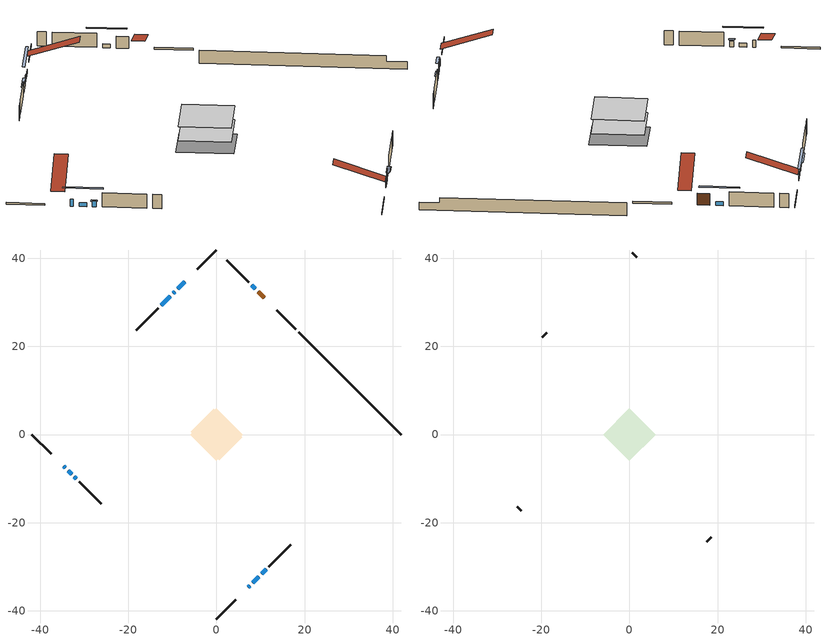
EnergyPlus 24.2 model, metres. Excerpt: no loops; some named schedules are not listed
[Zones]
conditioned space
 floor adiabatic (AdiabaticFloorConstruction): -5.94,0 0,5.94 5.94,0 0,-5.94 z0.55
 floor foundation (Slab1 construction): -5.79,0.66 -0.66,5.79 5.79,-0.66 0.66,-5.79 z-1.68
 wall outside (RimJoist1 construction): 0,-41.86 4.35,-37.51 / -41.86,0 -37.51,-4.35 / 0,41.86 -4.35,37.51 / 18.03,23.83 13.68,28.18 z0.55:0.85
 wall outside (AdiabaticWallConstruction 1): 10.84,31.02 9.43,32.43 z0.55:2.58
 wall outside (AdiabaticWallConstruction): -34.68,-7.18 -34.35,-7.51 / 7.18,-34.68 7.51,-34.35 / -9.46,32.4 -9.79,32.07 z0.55:1.77; -7.18,34.68 -8.8,33.06 / -33.69,-8.17 -32.88,-8.98 / 8.77,33.09 7.96,33.9 z0.55:1.21; -10.44,31.42 -12.53,29.33 z0.55:1.47; 8.17,-33.69 9.57,-32.29 z0.55:2.38; 10.23,-31.63 11.23,-30.63 z0.55:1.26; -32.23,-9.63 -31.81,-10.05 z0.55:1.52
 wall outside (Wall1 construction): 11.89,-29.97 16.88,-24.98 / -31.15,-10.71 -26.16,-15.7 / -13.18,28.68 -18.17,23.69 / 7.31,34.55 2.32,39.54 z0.55:2.99
 wall foundation (FoundationWall1 construction): 18.68,23.18,-1.68 18.68,23.18,0.55 39.54,2.32,0.55 39.54,2.32,-0.37 41.86,0,-0.37 41.86,0,-1.68
 window (WindowConstruction 4): -34.68,-7.18 -34.35,-7.51 z0.55:1.77
 window (WindowConstruction 8): -7.18,34.68 -8.8,33.06 z0.55:1.21
 window (WindowConstruction 9): -33.69,-8.17 -32.88,-8.98 z0.55:1.21
 window (WindowConstruction 5): 7.18,-34.68 7.51,-34.35 z0.55:1.77
 window (WindowConstruction 6): -9.46,32.4 -9.79,32.07 z0.55:1.77
 window (WindowConstruction): -10.44,31.42 -12.52,29.33 z0.55:1.46
 window (WindowConstruction 1): 8.17,-33.69 9.57,-32.29 z0.55:2.38
 window (WindowConstruction 2): 10.23,-31.63 11.23,-30.63 z0.55:1.26
 window (WindowConstruction 3): -32.23,-9.63 -31.81,-10.05 z0.55:1.52
 window (WindowConstruction 7): 8.77,33.09 7.96,33.9 z0.55:1.21
 door (Door): 10.84,31.02 9.43,32.43 z0.55:2.58
 ceiling adiabatic (AdiabaticFloorConstruction): 0,-5.94 5.94,0 0,5.94 -5.94,0 z0.55
attic - vented
 floor to conditioned space (Floor1 construction Reversed): -5.94,0 0,5.94 5.94,0 0,-5.94 z2.99
 wall outside (Wall2 construction): 17.54,-24.32 18.54,-23.32 / -25.51,-16.35 -24.5,-17.35 / -18.83,23.03 -19.83,22.03 / 1.66,40.2 0.66,41.2 z0.55:2.99
 roof outside (Roof1 construction): 6.53,-35.33,2.99 0.74,-29.55,5.71 -0.78,-31.07,5.71 5,-36.86,2.99; -35.33,-6.53,2.99 -29.55,-0.74,5.71 -31.07,0.78,5.71 -36.86,-5,2.99; -6.53,35.33,2.99 -0.74,29.55,5.71 0.78,31.07,5.71 -5,36.86,2.99; 11.5,30.36,2.99 5.72,24.58,5.71 7.24,23.05,5.71 13.02,28.84,2.99
shading: -10.67,31.19 -5.32,36.54 -5.61,36.83 -10.96,31.48 z3.85; -31.02,-10.84 -35.56,-6.3 -35.85,-6.59 -31.31,-11.13 z3.85; -12.67,29.19 -10.3,31.56 -10.59,31.85 -12.96,29.48 z1.67; 9.71,-32.15 8.03,-33.83 8.32,-34.12 10,-32.44 z2.58; 11.38,-30.48 10.08,-31.78 10.38,-32.07 11.67,-30.78 z1.46; -31.67,-10.19 -32.37,-9.49 -32.66,-9.78 -31.96,-10.48 z1.72; 6.1,35.76 10.64,31.22 10.93,31.51 6.39,36.05 z3.85
[Building]
Building 1: Terrain=Suburbs
[Site:Location]
Saint John AP_NB: Latitude {deg}=45.32; Longitude {deg}=-65.89; Time Zone {hr}=-4; Elevation {m}=109; Keep Site Location Information=Yes
[Site:GroundTemperature:Shallow]
1.82357, -0.0370019, -0.186003, 0.696932, 4.24142, 7.7694, 10.828, 12.7655, 12.9301, 11.3543, 8.37368, 4.95392
[Site:WaterMainsTemperature]
Calculation Method=Schedule; Temperature Schedule=mains temperature schedule
[Material] Roughness=Rough; Thermal Absorptance=0.9
Name | Thickness {m} | Conductivity {W/m-K} | Density {kg/m3} | Specific Heat {J/kg-K} | Solar Absorptance | Visible Absorptance
asphalt or fiberglass shingles | 0.00635 | 0.162714 | 1121.4 | 1465.45 | 0.4 | 0.4
ceiling loosefill ins | 0.169333 | 0.0480833 | 16.02 | 1046.75 | 0.7 | 0.7
ceiling stud and cavity | 0.1397 | 0.762834 | 65.682 | 1177.47 | 0.7 | 0.7
concrete 4.0 in. | 0.1016 | 1.803125 | 2242.8 | 837.4 | 0.7 | 0.7
concrete 8.0 in. | 0.2032 | 1.803125 | 2242.8 | 837.4 | 0.7 | 0.7
door material | 0.04445 | 0.053851 | 512.64 | 1214.23 | 0.7 | 0.7
exterior vertical ins | 0.0416097 | 0.029427 | 32.04 | 1214.23 | 0.7 | 0.7
floor covering | 0.0127 | 0.0433444 | 54.468 | 1339.84 | 0.6 | 0.6
floor rigid ins; wall rigid ins | 0.512978 | 0.029427 | 32.04 | 1214.23 | 0.7 | 0.7
floor stud and cavity | 0.1397 | 1.75129 | 37.0049 | 1207.88 | 0.7 | 0.7
furniture material conditioned space 1 | 0.1524 | 0.115458 | 640.8 | 1214.23 | 0.6 | 0.6
gypsum board | 0.0127 | 0.160291 | 801 | 837.4 | 0.6 | 0.6
gypsum board 1 | 0.0127 | 0.160291 | 801 | 837.4 | 0.7 | 0.7
osb sheathing 0.5 in. | 0.0127 | 0.115458 | 512.64 | 1214.23 | 0.7 | 0.7
osb sheathing 0.75 in. | 0.01905 | 0.115458 | 512.64 | 1214.23 | 0.7 | 0.7
osb sheathing 2.0 in. | 0.0508 | 0.115458 | 512.64 | 1214.23 | 0.7 | 0.7
rim joist rigid ins | 0.051816 | 0.029427 | 32.04 | 1214.23 | 0.7 | 0.7
rim joist stud and cavity | 0.0508 | 0.0349451 | 125.044 | 1163.47 | 0.6 | 0.6
wall stud and cavity | 0.1397 | 0.0815399 | 139.0536 | 1170.24 | 0.7 | 0.7
wall stud and cavity 1 | 0.0889 | 6.1454 | 50.32683 | 1063.81 | 0.6 | 0.6
wall stud and cavity 2 | 0.0889 | 0.380278 | 52.3479 | 1209.89 | 0.7 | 0.7
wall stud and cavity 3 | 0.0889 | 0.391764 | 83.0341 | 1211.67 | 0.7 | 0.7
wood siding | 0.0254 | 0.102417 | 544.68 | 1172.36 | 0.4 | 0.4
wood siding 1 | 0.00254 | 0.102417 | 544.68 | 1172.36 | 0.4 | 0.4
wood siding 2; wood siding 3; wood siding 4 | 0.0254 | 0.102417 | 544.68 | 1172.36 | 0.7 | 0.7
[WindowMaterial:SimpleGlazingSystem]
Name | U-Factor {W/m2-K} | Solar Heat Gain Coefficient
WindowMaterial | 2.36602 | 0.52
WindowMaterial 1 | 2.12187 | 0.61
WindowMaterial 2 | 2.34729 | 0.52
WindowMaterial 3 | 2.56532 | 0.43
WindowMaterial 4 | 2.316624 | 0.57
WindowMaterial 5 | 1.85784 | 0.53
WindowMaterial 6 | 2.126411 | 0.42
[Construction]
AdiabaticFloorConstruction: floor stud and cavity, floor rigid ins, osb sheathing 0.75 in., floor covering
AdiabaticWallConstruction: wood siding 3, wall rigid ins, wall stud and cavity 2, gypsum board
AdiabaticWallConstruction 1: wood siding 4, wall rigid ins, wall stud and cavity 2, gypsum board
Door: door material
Floor1 construction Reversed: gypsum board, ceiling stud and cavity, ceiling loosefill ins
FoundationWall1 construction: concrete 8.0 in., gypsum board 1
furniture construction conditioned space 1: furniture material conditioned space 1
PartitionWallConstruction: gypsum board, wall stud and cavity 3, gypsum board
RimJoist1 construction: wood siding 2, rim joist rigid ins, osb sheathing 2.0 in., rim joist stud and cavity
Roof1 construction: asphalt or fiberglass shingles
Slab1 construction: concrete 4.0 in.
Wall1 construction: wood siding, osb sheathing 0.5 in., wall stud and cavity, gypsum board
Wall2 construction: wood siding 1, wall stud and cavity 1
WindowConstruction: WindowMaterial
WindowConstruction 1: WindowMaterial 1
WindowConstruction 2: WindowMaterial 2
WindowConstruction 3: WindowMaterial 3
WindowConstruction 4; WindowConstruction 5; WindowConstruction 6: WindowMaterial 4
WindowConstruction 7: WindowMaterial 5
WindowConstruction 8; WindowConstruction 9: WindowMaterial 6
[Zone] Multiplier=1; Part of Total Floor Area=Yes
Name | Volume {m3}
attic - vented | 31.2051
conditioned space | 334.6
[Space]
Name | Zone | Volume {m3}
attic - vented 1 | attic - vented | 31.2051
conditioned space 1 | conditioned space | 334.6
[ZoneInfiltration:EffectiveLeakageArea]
infil attic - vented 1: Zone or Space=attic - vented 1; Schedule=Always On Discrete; Effective Air Leakage Area {cm2}=2488.59; Stack Coefficient=0.00035914; Wind Coefficient=1.28042e-05
[ZoneMixing]
whole house fan mix: Zone or Space=attic - vented; Schedule=Always On Continuous; Design Flow Rate Calculation Method=Flow/Zone; Design Flow Rate {m3/s}=0; Source Zone or Space=conditioned space
[SurfaceProperty:ExposedFoundationPerimeter]
Slab1: Exposed Perimeter Calculation Method=TotalExposedPerimeter; Total Exposed Perimeter {m}=32.777
[InternalMass] Zone or ZoneList=conditioned space; Space or SpaceList=conditioned space 1
Name | Construction | Surface Area {m2}
furniture mass conditioned space 1 | furniture construction conditioned space 1 | 54.7203
partition wall mass | PartitionWallConstruction | 136.801
[Lights]
interior lighting: Zone or ZoneList or Space or SpaceList=conditioned space 1; Schedule=interior lighting schedule; Design Level Calculation Method=LightingLevel; Lighting Level {W}=343.2; Return Air Fraction=0; Fraction Radiant=0.6; Fraction Visible=0.2; Fraction Replaceable=1
[People]
occupants: Zone or ZoneList or Space or SpaceList=conditioned space 1; Number of People Schedule=occupants schedule; Number of People Calculation Method=People; Number of People=3; Fraction Radiant=0.314171; Sensible Heat Fraction=0.56303; Activity Level Schedule=occupants activity schedule; Carbon Dioxide Generation Rate {m3/s-W}=0; Enable ASHRAE 55 Comfort Warnings=No; Mean Radiant Temperature Calculation Type=EnclosureAveraged
[ElectricEquipment] Zone or ZoneList or Space or SpaceList=conditioned space 1; Design Level Calculation Method=EquipmentLevel
Name | Schedule | Design Level {W} | Fraction Latent | Fraction Radiant | Fraction Lost
clothes dryer | clothes dryer schedule | 140.772 | 0.015 | 0.081 | 0.85
clothes washer | clothes washer schedule | 32.1985 | 0.03 | 0.162 | 0.7
cooking range | cooking range schedule | 215.147 | 0.08 | 0.432 | 0.2
dishwasher | dishwasher schedule | 66.8632 | 0.3 | 0.18 | 0.4
fridge | fridge schedule | 72.9452 | 0 | 0.6 | 0
mech vent bath fan 0 | mech vent bath fan 0 schedule | 50.2 | 0 | 0 | 1
mech vent house fan | mech vent house fan schedule | 0 | 0 | 0 | 1
mech vent house fan cfis | mech vent house fan cfis schedule | 0 | 0 | 0 | 0
mech vent range fan 0 | mech vent range fan 0 schedule | 57 | 0 | 0 | 1
misc plug loads | misc plug loads schedule | 494.7 | 0.045 | 0.513 | 0.1
whole house fan | Always On Discrete | 0 | 0 | 0 | 1
[OtherEquipment] Zone or ZoneList or Space or SpaceList=conditioned space 1; Design Level Calculation Method=EquipmentLevel
Name | Fuel Type | Schedule | Design Level {W} | Fraction Latent | Fraction Radiant | Fraction Lost
clothes dryer 1 | Electricity | clothes dryer schedule | 0 | 0.015 | 0.081 | 0.85
cooking range 1 | Electricity | cooking range schedule | 0 | 0.08 | 0.432 | 0.2
general water use latent | None | general water use schedule | 62.594 | 1 | 0 | 0
general water use sensible | None | general water use schedule | -61.6891 | 0 | 0.6 | 0
mech vent house fan latent load | None | Always On Discrete | 0 | 1 | 0 | 0
mech vent house fan sensible load | None | Always On Discrete | 0 | 0 | 0 | 0
water heater energy adjustment1 | Electricity | Always On Discrete | 0.01 | 0 | 0 | 1
[ZoneInfiltration:DesignFlowRate] Zone or ZoneList or Space or SpaceList=conditioned space 1; Schedule=Always On Discrete; Design Flow Rate Calculation Method=Flow/Zone; Design Flow Rate {m3/s}=0
infil flow; natural vent flow; whole house fan flow
[ZoneControl:Thermostat]
conditioned space Thermostat: Zone or ZoneList=conditioned space; Control Type Schedule=conditioned space Thermostat Schedule; Control 1=conditioned space temperature setpoint; Temperature Difference Between Cutout And Setpoint {deltaC}=0
[ZoneHVAC:Baseboard:Convective:Electric]
electric baseboard: Availability Schedule=Always On Discrete; Heating Design Capacity {W}=5896.59; Efficiency=1
[Zone equipment]
conditioned space: electric baseboard
[Foundation:Kiva]
Foundation Kiva 1: Initial Indoor Air Temperature {C}=18; Wall Height Above Grade {m}=0.550012; Wall Depth Below Slab {m}=0.2032; Custom Block Material Name 1=exterior vertical ins; Custom Block Depth 1 {m}=2.23001; Custom Block X Position 1 {m}=0.2159; Custom Block Z Position 1 {m}=0
[Foundation:Kiva:Settings]
Soil Conductivity {W/m-K}=0.849921; Soil Density {kg/m3}=1842.3; Soil Specific Heat {J/kg-K}=418.7; Ground Solar Absorptivity=0.9; Ground Thermal Absorptivity=0.9; Ground Surface Roughness {m}=0.03; Far-Field Width {m}=40; Deep-Ground Boundary Condition=ZeroFlux; Deep-Ground Depth {m}=40; Minimum Cell Dimension {m}=0.2; Maximum Cell Growth Coefficient=3; Simulation Timestep=Timestep
[Exterior:Lights]
exterior lighting: Schedule=exterior lighting schedule; Design Level {W}=75.6
[EnergyManagementSystem:GlobalVariable]
infil_program_Qfan
infil_program_Qinf
natural_vent_program_Qnv
natural_vent_program_Qwhf
[EnergyManagementSystem:Sensor]
Name | Output:Variable or Output:Meter Index Key | Output:Variable or Output:Meter
airflow_gain | infil flow | Infiltration Sensible Heat Gain Energy
airflow_gain_1 | natural vent flow | Infiltration Sensible Heat Gain Energy
airflow_gain_2 | whole house fan flow | Infiltration Sensible Heat Gain Energy
airflow_loss | infil flow | Infiltration Sensible Heat Loss Energy
airflow_loss_1 | natural vent flow | Infiltration Sensible Heat Loss Energy
airflow_loss_2 | whole house fan flow | Infiltration Sensible Heat Loss Energy
clg_load_cond |  | Cooling:EnergyTransfer:Zone:CONDITIONED SPACE
clg_sp_s; clg_sp_s_1 | cooling setpoint | Schedule Value
clothes_dryer_exhaust_0_sch_s | clothes dryer exhaust 0 schedule | Schedule Value
conditioned_space_clg_unmet_s | conditioned space | Zone Cooling Setpoint Not Met Time
conditioned_space_htg_unmet_s | conditioned space | Zone Heating Setpoint Not Met Time
cool_season | cooling season schedule | Schedule Value
fridge_tin_s | conditioned space | Zone Mean Air Temperature
htg_load_cond |  | Heating:EnergyTransfer:Zone:CONDITIONED SPACE
htg_sp_s; htg_sp_s_1 | heating setpoint | Schedule Value
ig_ee_conv | clothes dryer | Electric Equipment Convective Heating Energy
ig_ee_conv_2 | cooking range | Electric Equipment Convective Heating Energy
ig_ee_conv_4 | fridge | Electric Equipment Convective Heating Energy
ig_ee_conv_5 | misc plug loads | Electric Equipment Convective Heating Energy
ig_ee_conv_6 | whole house fan | Electric Equipment Convective Heating Energy
ig_ee_rad | clothes dryer | Electric Equipment Radiant Heating Energy
ig_ee_rad_2 | cooking range | Electric Equipment Radiant Heating Energy
ig_ee_rad_4 | fridge | Electric Equipment Radiant Heating Energy
ig_ee_rad_5 | misc plug loads | Electric Equipment Radiant Heating Energy
ig_ee_rad_6 | whole house fan | Electric Equipment Radiant Heating Energy
ig_lgt_conv | interior lighting | Lights Convective Heating Energy
ig_lgt_rad | interior lighting | Lights Radiant Heating Energy
ig_lgt_vis | interior lighting | Lights Visible Radiation Heating Energy
ig_oe_conv | clothes dryer 1 | Other Equipment Convective Heating Energy
ig_oe_conv_1 | cooking range 1 | Other Equipment Convective Heating Energy
ig_oe_conv_2 | general water use latent | Other Equipment Convective Heating Energy
ig_oe_conv_3 | general water use sensible | Other Equipment Convective Heating Energy
ig_oe_conv_4 | water heater energy adjustment1 | Other Equipment Convective Heating Energy
ig_oe_rad | clothes dryer 1 | Other Equipment Radiant Heating Energy
ig_oe_rad_1 | cooking range 1 | Other Equipment Radiant Heating Energy
ig_oe_rad_2 | general water use latent | Other Equipment Radiant Heating Energy
ig_oe_rad_3 | general water use sensible | Other Equipment Radiant Heating Energy
ig_oe_rad_4 | water heater energy adjustment1 | Other Equipment Radiant Heating Energy
ig_ppl_conv | occupants | People Convective Heating Energy
ig_ppl_rad | occupants | People Radiant Heating Energy
im_conv | furniture mass conditioned space 1 | Surface Inside Face Convection Heat Gain Energy
im_conv_1 | partition wall mass | Surface Inside Face Convection Heat Gain Energy
im_ig | furniture mass conditioned space 1 | Surface Inside Face Internal Gains Radiation Heat Gain Energy
im_ig_1 | partition wall mass | Surface Inside Face Internal Gains Radiation Heat Gain Energy
im_lgt | furniture mass conditioned space 1 | Surface Inside Face Lights Radiation Heat Gain Energy
im_lgt_1 | partition wall mass | Surface Inside Face Lights Radiation Heat Gain Energy
im_sol | furniture mass conditioned space 1 | Surface Inside Face Solar Radiation Heat Gain Energy
im_sol_1 | partition wall mass | Surface Inside Face Solar Radiation Heat Gain Energy
im_surf | furniture mass conditioned space 1 | Surface Inside Face Net Surface Thermal Radiation Heat Gain Energy
im_surf_1 | partition wall mass | Surface Inside Face Net Surface Thermal Radiation Heat Gain Energy
mech_vent_bath_fan_0_sch_s | mech vent bath fan 0 schedule | Schedule Value
mech_vent_range_fan_0_sch_s | mech vent range fan 0 schedule | Schedule Value
mv_conv | mech vent bath fan 0 | Electric Equipment Convective Heating Energy
mv_conv_1 | mech vent house fan | Electric Equipment Convective Heating Energy
mv_conv_2 | mech vent house fan cfis | Electric Equipment Convective Heating Energy
mv_conv_3 | mech vent range fan 0 | Electric Equipment Convective Heating Energy
mv_conv_4 | mech vent house fan latent load | Other Equipment Convective Heating Energy
mv_conv_5 | mech vent house fan sensible load | Other Equipment Convective Heating Energy
mv_rad | mech vent bath fan 0 | Electric Equipment Radiant Heating Energy
mv_rad_1 | mech vent house fan | Electric Equipment Radiant Heating Energy
mv_rad_2 | mech vent house fan cfis | Electric Equipment Radiant Heating Energy
mv_rad_3 | mech vent range fan 0 | Electric Equipment Radiant Heating Energy
mv_rad_4 | mech vent house fan latent load | Other Equipment Radiant Heating Energy
mv_rad_5 | mech vent house fan sensible load | Other Equipment Radiant Heating Energy
natural_vent_s | natural vent schedule | Schedule Value
out_pb_s |  | Site Outdoor Air Barometric Pressure
out_wt_s |  | Site Outdoor Air Humidity Ratio
site_vw_s |  | Site Wind Speed
ss_back_out | Window1 | Surface Window Shortwave from Zone Back Out Window Heat Transfer Rate
ss_back_out_1 | Window10 | Surface Window Shortwave from Zone Back Out Window Heat Transfer Rate
ss_back_out_2 | Window12 | Surface Window Shortwave from Zone Back Out Window Heat Transfer Rate
ss_back_out_3 | Window2 | Surface Window Shortwave from Zone Back Out Window Heat Transfer Rate
ss_back_out_4 | Window3 | Surface Window Shortwave from Zone Back Out Window Heat Transfer Rate
ss_back_out_5 | Window4 | Surface Window Shortwave from Zone Back Out Window Heat Transfer Rate
ss_back_out_6 | Window6 | Surface Window Shortwave from Zone Back Out Window Heat Transfer Rate
ss_back_out_7 | Window7 | Surface Window Shortwave from Zone Back Out Window Heat Transfer Rate
ss_back_out_8 | Window8 | Surface Window Shortwave from Zone Back Out Window Heat Transfer Rate
ss_back_out_9 | Window9 | Surface Window Shortwave from Zone Back Out Window Heat Transfer Rate
ss_conv | Door1 | Surface Inside Face Convection Heat Gain Energy
ss_conv_1 | Window1 | Surface Inside Face Convection Heat Gain Energy
ss_conv_10 | Window9 | Surface Inside Face Convection Heat Gain Energy
ss_conv_2 | Window10 | Surface Inside Face Convection Heat Gain Energy
ss_conv_3 | Window12 | Surface Inside Face Convection Heat Gain Energy
ss_conv_4 | Window2 | Surface Inside Face Convection Heat Gain Energy
ss_conv_5 | Window3 | Surface Inside Face Convection Heat Gain Energy
ss_conv_6 | Window4 | Surface Inside Face Convection Heat Gain Energy
ss_conv_7 | Window6 | Surface Inside Face Convection Heat Gain Energy
ss_conv_8 | Window7 | Surface Inside Face Convection Heat Gain Energy
ss_conv_9 | Window8 | Surface Inside Face Convection Heat Gain Energy
ss_ig | Door1 | Surface Inside Face Internal Gains Radiation Heat Gain Energy
ss_ig_1 | Window1 | Surface Inside Face Internal Gains Radiation Heat Gain Energy
ss_ig_10 | Window9 | Surface Inside Face Internal Gains Radiation Heat Gain Energy
ss_ig_2 | Window10 | Surface Inside Face Internal Gains Radiation Heat Gain Energy
ss_ig_3 | Window12 | Surface Inside Face Internal Gains Radiation Heat Gain Energy
ss_ig_4 | Window2 | Surface Inside Face Internal Gains Radiation Heat Gain Energy
ss_ig_5 | Window3 | Surface Inside Face Internal Gains Radiation Heat Gain Energy
ss_ig_6 | Window4 | Surface Inside Face Internal Gains Radiation Heat Gain Energy
ss_ig_7 | Window6 | Surface Inside Face Internal Gains Radiation Heat Gain Energy
ss_ig_8 | Window7 | Surface Inside Face Internal Gains Radiation Heat Gain Energy
ss_ig_9 | Window8 | Surface Inside Face Internal Gains Radiation Heat Gain Energy
ss_lgt | Door1 | Surface Inside Face Lights Radiation Heat Gain Energy
ss_sol | Door1 | Surface Inside Face Solar Radiation Heat Gain Energy
ss_surf | Door1 | Surface Inside Face Net Surface Thermal Radiation Heat Gain Energy
ss_surf_1 | Window1 | Surface Inside Face Net Surface Thermal Radiation Heat Gain Energy
ss_surf_10 | Window9 | Surface Inside Face Net Surface Thermal Radiation Heat Gain Energy
ss_surf_2 | Window10 | Surface Inside Face Net Surface Thermal Radiation Heat Gain Energy
ss_surf_3 | Window12 | Surface Inside Face Net Surface Thermal Radiation Heat Gain Energy
ss_surf_4 | Window2 | Surface Inside Face Net Surface Thermal Radiation Heat Gain Energy
ss_surf_5 | Window3 | Surface Inside Face Net Surface Thermal Radiation Heat Gain Energy
ss_surf_6 | Window4 | Surface Inside Face Net Surface Thermal Radiation Heat Gain Energy
ss_surf_7 | Window6 | Surface Inside Face Net Surface Thermal Radiation Heat Gain Energy
ss_surf_8 | Window7 | Surface Inside Face Net Surface Thermal Radiation Heat Gain Energy
ss_surf_9 | Window8 | Surface Inside Face Net Surface Thermal Radiation Heat Gain Energy
ss_trans_in | Window1 | Surface Window Transmitted Solar Radiation Rate
ss_trans_in_1 | Window10 | Surface Window Transmitted Solar Radiation Rate
ss_trans_in_2 | Window12 | Surface Window Transmitted Solar Radiation Rate
ss_trans_in_3 | Window2 | Surface Window Transmitted Solar Radiation Rate
ss_trans_in_4 | Window3 | Surface Window Transmitted Solar Radiation Rate
ss_trans_in_5 | Window4 | Surface Window Transmitted Solar Radiation Rate
ss_trans_in_6 | Window6 | Surface Window Transmitted Solar Radiation Rate
ss_trans_in_7 | Window7 | Surface Window Transmitted Solar Radiation Rate
ss_trans_in_8 | Window8 | Surface Window Transmitted Solar Radiation Rate
ss_trans_in_9 | Window9 | Surface Window Transmitted Solar Radiation Rate
ss_trans_out | Window1 | Surface Inside Face Initial Transmitted Diffuse Transmitted Out Window Solar Radiation Rate
ss_trans_out_1 | Window10 | Surface Inside Face Initial Transmitted Diffuse Transmitted Out Window Solar Radiation Rate
ss_trans_out_2 | Window12 | Surface Inside Face Initial Transmitted Diffuse Transmitted Out Window Solar Radiation Rate
ss_trans_out_3 | Window2 | Surface Inside Face Initial Transmitted Diffuse Transmitted Out Window Solar Radiation Rate
ss_trans_out_4 | Window3 | Surface Inside Face Initial Transmitted Diffuse Transmitted Out Window Solar Radiation Rate
ss_trans_out_5 | Window4 | Surface Inside Face Initial Transmitted Diffuse Transmitted Out Window Solar Radiation Rate
ss_trans_out_6 | Window6 | Surface Inside Face Initial Transmitted Diffuse Transmitted Out Window Solar Radiation Rate
ss_trans_out_7 | Window7 | Surface Inside Face Initial Transmitted Diffuse Transmitted Out Window Solar Radiation Rate
ss_trans_out_8 | Window8 | Surface Inside Face Initial Transmitted Diffuse Transmitted Out Window Solar Radiation Rate
ss_trans_out_9 | Window9 | Surface Inside Face Initial Transmitted Diffuse Transmitted Out Window Solar Radiation Rate
s_conv | Floor1 | Surface Inside Face Convection Heat Gain Energy
s_conv_1 | FoundationWall1 | Surface Inside Face Convection Heat Gain Energy
s_conv_10 | Wall1:225 | Surface Inside Face Convection Heat Gain Energy
s_conv_11 | Wall1:315 | Surface Inside Face Convection Heat Gain Energy
s_conv_12 | Wall1:45 | Surface Inside Face Convection Heat Gain Energy
s_conv_2 | inferred conditioned ceiling | Surface Inside Face Convection Heat Gain Energy
s_conv_3 | inferred conditioned floor | Surface Inside Face Convection Heat Gain Energy
s_conv_4 | RimJoist1:135 | Surface Inside Face Convection Heat Gain Energy
s_conv_5 | RimJoist1:225 | Surface Inside Face Convection Heat Gain Energy
s_conv_6 | RimJoist1:315 | Surface Inside Face Convection Heat Gain Energy
s_conv_7 | RimJoist1:45 | Surface Inside Face Convection Heat Gain Energy
s_conv_8 | Slab1 | Surface Inside Face Convection Heat Gain Energy
s_conv_9 | Wall1:135 | Surface Inside Face Convection Heat Gain Energy
s_ig | Floor1 | Surface Inside Face Internal Gains Radiation Heat Gain Energy
s_ig_1 | FoundationWall1 | Surface Inside Face Internal Gains Radiation Heat Gain Energy
s_ig_10 | Wall1:225 | Surface Inside Face Internal Gains Radiation Heat Gain Energy
s_ig_11 | Wall1:315 | Surface Inside Face Internal Gains Radiation Heat Gain Energy
s_ig_12 | Wall1:45 | Surface Inside Face Internal Gains Radiation Heat Gain Energy
s_ig_2 | inferred conditioned ceiling | Surface Inside Face Internal Gains Radiation Heat Gain Energy
s_ig_3 | inferred conditioned floor | Surface Inside Face Internal Gains Radiation Heat Gain Energy
s_ig_4 | RimJoist1:135 | Surface Inside Face Internal Gains Radiation Heat Gain Energy
s_ig_5 | RimJoist1:225 | Surface Inside Face Internal Gains Radiation Heat Gain Energy
s_ig_6 | RimJoist1:315 | Surface Inside Face Internal Gains Radiation Heat Gain Energy
s_ig_7 | RimJoist1:45 | Surface Inside Face Internal Gains Radiation Heat Gain Energy
s_ig_8 | Slab1 | Surface Inside Face Internal Gains Radiation Heat Gain Energy
s_ig_9 | Wall1:135 | Surface Inside Face Internal Gains Radiation Heat Gain Energy
s_lgt | Floor1 | Surface Inside Face Lights Radiation Heat Gain Energy
s_lgt_1 | FoundationWall1 | Surface Inside Face Lights Radiation Heat Gain Energy
s_lgt_10 | Wall1:225 | Surface Inside Face Lights Radiation Heat Gain Energy
s_lgt_11 | Wall1:315 | Surface Inside Face Lights Radiation Heat Gain Energy
